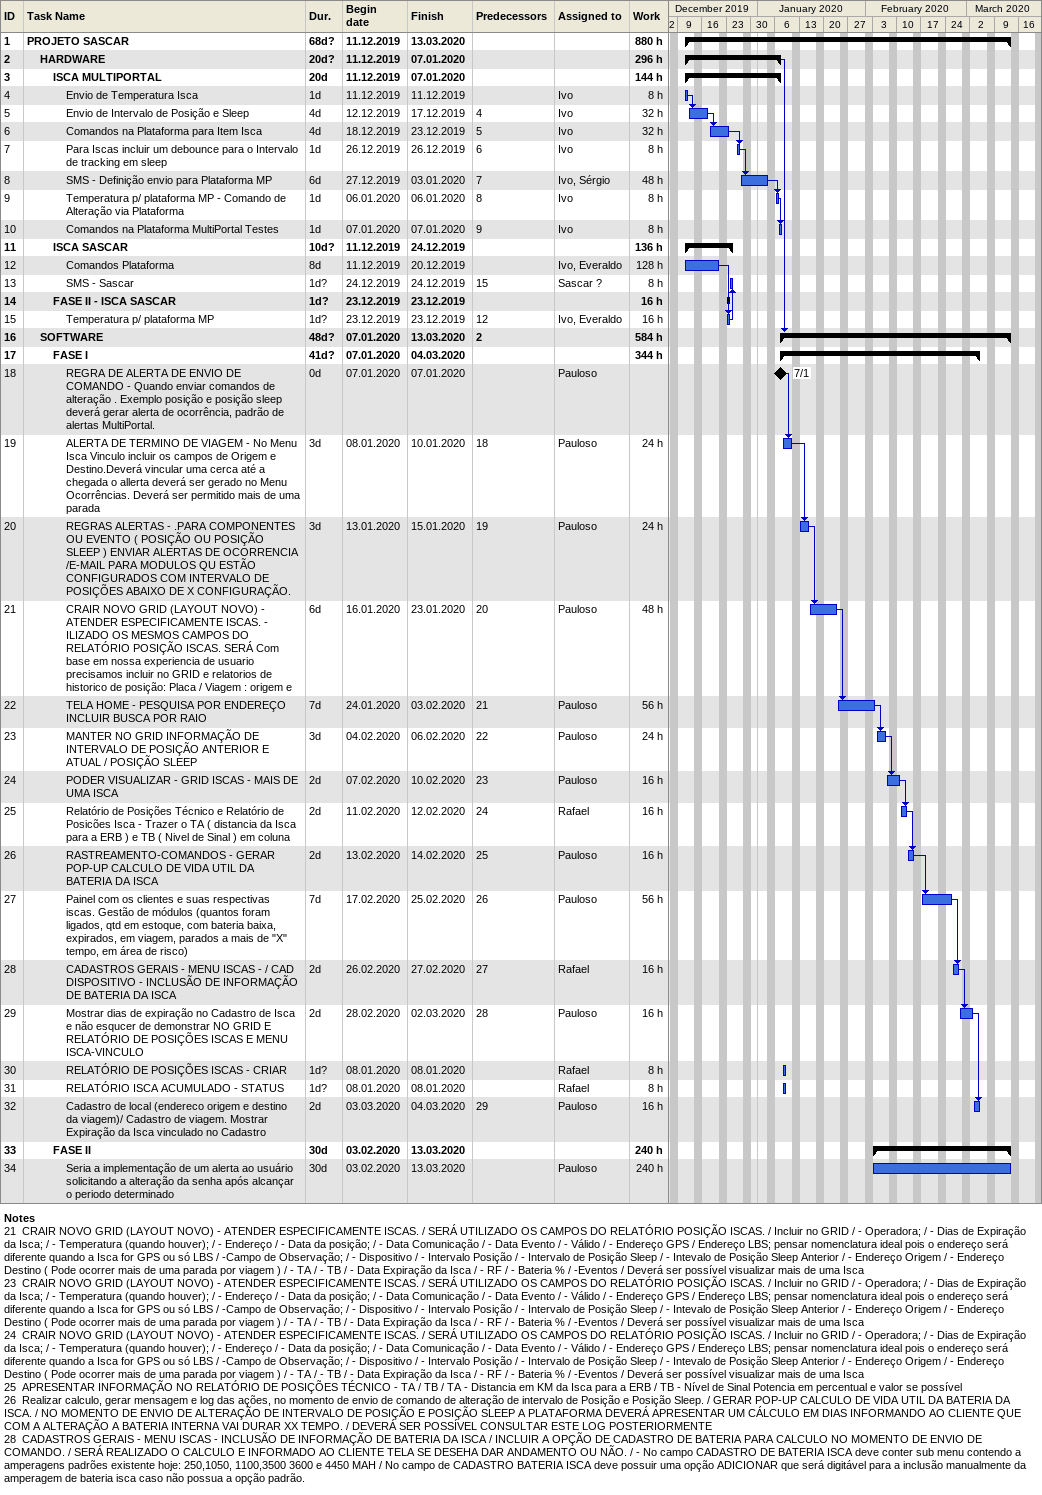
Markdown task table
| ID | Level | Task | Duration | Start | Finish | Predecessors | Resources | Work (h) |
|---|---|---|---|---|---|---|---|---|
| 1 | 1 | **PROJETO SASCAR** | 68d? | 2019-12-11 | 2020-03-13 |  |  | 880 |
| 2 | 2 | **HARDWARE** | 20d? | 2019-12-11 | 2020-01-07 |  |  | 296 |
| 3 | 3 | **ISCA MULTIPORTAL** | 20d | 2019-12-11 | 2020-01-07 |  |  | 144 |
| 4 | 4 | Envio de Temperatura Isca | 1d | 2019-12-11 | 2019-12-11 |  | Ivo | 8 |
| 5 | 4 | Envio de Intervalo de Posição e Sleep | 4d | 2019-12-12 | 2019-12-17 | 4 | Ivo | 32 |
| 6 | 4 | Comandos na Plataforma para Item Isca | 4d | 2019-12-18 | 2019-12-23 | 5 | Ivo | 32 |
| 7 | 4 | Para Iscas incluir um debounce para o Intervalo de tracking em sleep | 1d | 2019-12-26 | 2019-12-26 | 6 | Ivo | 8 |
| 8 | 4 | SMS - Definição envio para Plataforma MP | 6d | 2019-12-27 | 2020-01-03 | 7 | Ivo, Sérgio | 48 |
| 9 | 4 | Temperatura p/ plataforma MP - Comando de Alteração via Plataforma | 1d | 2020-01-06 | 2020-01-06 | 8 | Ivo | 8 |
| 10 | 4 | Comandos na Plataforma MultiPortal Testes | 1d | 2020-01-07 | 2020-01-07 | 9 | Ivo | 8 |
| 11 | 3 | **ISCA SASCAR** | 10d? | 2019-12-11 | 2019-12-24 |  |  | 136 |
| 12 | 4 | Comandos Plataforma | 8d | 2019-12-11 | 2019-12-20 |  | Ivo, Everaldo | 128 |
| 13 | 4 | SMS - Sascar | 1d? | 2019-12-24 | 2019-12-24 | 15 | Sascar ? | 8 |
| 14 | 3 | **FASE II - ISCA SASCAR** | 1d? | 2019-12-23 | 2019-12-23 |  |  | 16 |
| 15 | 4 | Temperatura p/ plataforma MP | 1d? | 2019-12-23 | 2019-12-23 | 12 | Ivo, Everaldo | 16 |
| 16 | 2 | **SOFTWARE** | 48d? | 2020-01-07 | 2020-03-13 | 2 |  | 584 |
| 17 | 3 | **FASE I** | 41d? | 2020-01-07 | 2020-03-04 |  |  | 344 |
| 18 | 4 | REGRA DE ALERTA DE ENVIO DE COMANDO - Quando enviar comandos de alteração . Exemplo posição e posição sleep deverá gerar alerta de ocorrência, padrão de alertas MultiPortal. | 0d | 2020-01-07 | 2020-01-07 |  | Pauloso |  |
| 19 | 4 | ALERTA DE TERMINO DE VIAGEM - No Menu Isca Vinculo incluir os campos de Origem e Destino.Deverá vincular uma cerca até a chegada o allerta deverá ser gerado no Menu Ocorrências. Deverá ser permitido mais de uma parada | 3d | 2020-01-08 | 2020-01-10 | 18 | Pauloso | 24 |
| 20 | 4 | REGRAS ALERTAS - .PARA COMPONENTES OU EVENTO ( POSIÇÃO OU POSIÇÃO SLEEP ) ENVIAR ALERTAS DE OCORRENCIA /E-MAIL PARA MODULOS QU ESTÃO CONFIGURADOS COM INTERVALO DE POSIÇÕES ABAIXO DE X CONFIGURAÇÃO. | 3d | 2020-01-13 | 2020-01-15 | 19 | Pauloso | 24 |
| 21 | 4 | CRAIR NOVO GRID (LAYOUT NOVO) - ATENDER ESPECIFICAMENTE ISCAS. - ILIZADO OS MESMOS CAMPOS DO RELATÓRIO POSIÇÃO ISCAS. SERÁ Com base em nossa experiencia de usuario precisamos incluir no GRID e relatorios de historico de posição: Placa / Viagem : origem e | 6d | 2020-01-16 | 2020-01-23 | 20 | Pauloso | 48 |
| 22 | 4 | TELA HOME - PESQUISA POR ENDEREÇO INCLUIR BUSCA POR RAIO | 7d | 2020-01-24 | 2020-02-03 | 21 | Pauloso | 56 |
| 23 | 4 | MANTER NO GRID INFORMAÇÃO DE INTERVALO DE POSIÇÃO ANTERIOR E ATUAL / POSIÇÃO SLEEP | 3d | 2020-02-04 | 2020-02-06 | 22 | Pauloso | 24 |
| 24 | 4 | PODER VISUALIZAR - GRID ISCAS - MAIS DE UMA ISCA | 2d | 2020-02-07 | 2020-02-10 | 23 | Pauloso | 16 |
| 25 | 4 | Relatório de Posições Técnico e Relatório de Posicões Isca - Trazer o TA ( distancia da Isca para a ERB ) e TB ( Nivel de Sinal ) em coluna | 2d | 2020-02-11 | 2020-02-12 | 24 | Rafael | 16 |
| 26 | 4 | RASTREAMENTO-COMANDOS - GERAR POP-UP CALCULO DE VIDA UTIL DA BATERIA DA ISCA | 2d | 2020-02-13 | 2020-02-14 | 25 | Pauloso | 16 |
| 27 | 4 | Painel com os clientes e suas respectivas iscas. Gestão de módulos (quantos foram ligados, qtd em estoque, com bateria baixa, expirados, em viagem, parados a mais de "X" tempo, em área de risco) | 7d | 2020-02-17 | 2020-02-25 | 26 | Pauloso | 56 |
| 28 | 4 | CADASTROS GERAIS - MENU ISCAS - / CAD DISPOSITIVO - INCLUSÃO DE INFORMAÇÃO DE BATERIA DA ISCA | 2d | 2020-02-26 | 2020-02-27 | 27 | Rafael | 16 |
| 29 | 4 | Mostrar dias de expiração no Cadastro de Isca e não esqucer de demonstrar NO GRID E RELATÓRIO DE POSIÇÕES ISCAS E MENU ISCA-VINCULO | 2d | 2020-02-28 | 2020-03-02 | 28 | Pauloso | 16 |
| 30 | 4 | RELATÓRIO DE POSIÇÕES ISCAS - CRIAR | 1d? | 2020-01-08 | 2020-01-08 |  | Rafael | 8 |
| 31 | 4 | RELATÓRIO ISCA ACUMULADO - STATUS | 1d? | 2020-01-08 | 2020-01-08 |  | Rafael | 8 |
| 32 | 4 | Cadastro de local (endereco origem e destino da viagem)/ Cadastro de viagem. Mostrar Expiração da Isca vinculado no Cadastro | 2d | 2020-03-03 | 2020-03-04 | 29 | Pauloso | 16 |
| 33 | 3 | **FASE II** | 30d | 2020-02-03 | 2020-03-13 |  |  | 240 |
| 34 | 4 | Seria a implementação de um alerta ao usuário solicitando a alteração da senha após alcançar o periodo determinado | 30d | 2020-02-03 | 2020-03-13 |  | Pauloso | 240 |

Notes
- 21: CRAIR NOVO GRID (LAYOUT NOVO) - ATENDER ESPECIFICAMENTE ISCAS. / SERÁ UTILIZADO OS CAMPOS DO RELATÓRIO POSIÇÃO ISCAS. / Incluir no GRID / - Operadora; / - Dias de Expiração da Isca; / - Temperatura (quando houver); / - Endereço / - Data da posição; / - Data Comunicação / - Data Evento / - Válido / - Endereço GPS / Endereço LBS; pensar nomenclatura ideal pois o endereço será diferente quando a Isca for GPS ou só LBS / -Campo de Observação; / - Dispositivo / - Intervalo Posição / - Intervalo de Posição Sleep / - Intevalo de Posição Sleep Anterior / - Endereço Origem / - Endereço Destino ( Pode ocorrer mais de uma parada por viagem ) / - TA / - TB / - Data Expiração da Isca / - RF / - Bateria % / -Eventos / Deverá ser possível visualizar mais de uma Isca
- 23: CRAIR NOVO GRID (LAYOUT NOVO) - ATENDER ESPECIFICAMENTE ISCAS. / SERÁ UTILIZADO OS CAMPOS DO RELATÓRIO POSIÇÃO ISCAS. / Incluir no GRID / - Operadora; / - Dias de Expiração da Isca; / - Temperatura (quando houver); / - Endereço / - Data da posição; / - Data Comunicação / - Data Evento / - Válido / - Endereço GPS / Endereço LBS; pensar nomenclatura ideal pois o endereço será diferente quando a Isca for GPS ou só LBS / -Campo de Observação; / - Dispositivo / - Intervalo Posição / - Intervalo de Posição Sleep / - Intevalo de Posição Sleep Anterior / - Endereço Origem / - Endereço Destino ( Pode ocorrer mais de uma parada por viagem ) / - TA / - TB / - Data Expiração da Isca / - RF / - Bateria % / -Eventos / Deverá ser possível visualizar mais de uma Isca
- 24: CRAIR NOVO GRID (LAYOUT NOVO) - ATENDER ESPECIFICAMENTE ISCAS. / SERÁ UTILIZADO OS CAMPOS DO RELATÓRIO POSIÇÃO ISCAS. / Incluir no GRID / - Operadora; / - Dias de Expiração da Isca; / - Temperatura (quando houver); / - Endereço / - Data da posição; / - Data Comunicação / - Data Evento / - Válido / - Endereço GPS / Endereço LBS; pensar nomenclatura ideal pois o endereço será diferente quando a Isca for GPS ou só LBS / -Campo de Observação; / - Dispositivo / - Intervalo Posição / - Intervalo de Posição Sleep / - Intevalo de Posição Sleep Anterior / - Endereço Origem / - Endereço Destino ( Pode ocorrer mais de uma parada por viagem ) / - TA / - TB / - Data Expiração da Isca / - RF / - Bateria % / -Eventos / Deverá ser possível visualizar mais de uma Isca
- 25: APRESENTAR INFORMAÇÃO NO RELATÓRIO DE POSIÇÕES TÉCNICO - TA / TB / TA - Distancia em KM da Isca para a ERB / TB - Nível de Sinal Potencia em percentual e valor se possível
- 26: Realizar calculo, gerar mensagem e log das ações, no momento de envio de comando de alteração de intervalo de Posição e Posição Sleep. / GERAR POP-UP CALCULO DE VIDA UTIL DA BATERIA DA ISCA. / NO MOMENTO DE ENVIO DE ALTERAÇÃO DE INTERVALO DE POSIÇÃO E POSIÇÃO SLEEP A PLATAFORMA DEVERÁ APRESENTAR UM CÁLCULO EM DIAS INFORMANDO AO CLIENTE QUE COM A ALTERAÇÃO A BATERIA INTERNA VAI DURAR XX TEMPO. / DEVERÁ SER POSSÍVEL CONSULTAR ESTE LOG POSTERIORMENTE
- 28: CADASTROS GERAIS - MENU ISCAS - INCLUSÃO DE INFORMAÇÃO DE BATERIA DA ISCA / INCLUIR A OPÇÃO DE CADASTRO DE BATERIA PARA CALCULO NO MOMENTO DE ENVIO DE COMANDO. / SERÁ REALIZADO O CALCULO E INFORMADO AO CLIENTE TELA SE DESEHA DAR ANDAMENTO OU NÃO. / - No campo CADASTRO DE BATERIA ISCA deve conter sub menu contendo a amperagens padrões existente hoje: 250,1050, 1100,3500 3600 e 4450 MAH / No campo de CADASTRO BATERIA ISCA deve possuir uma opção ADICIONAR que será digitável para a inclusão manualmente da amperagem de bateria isca caso não possua a opção padrão.
